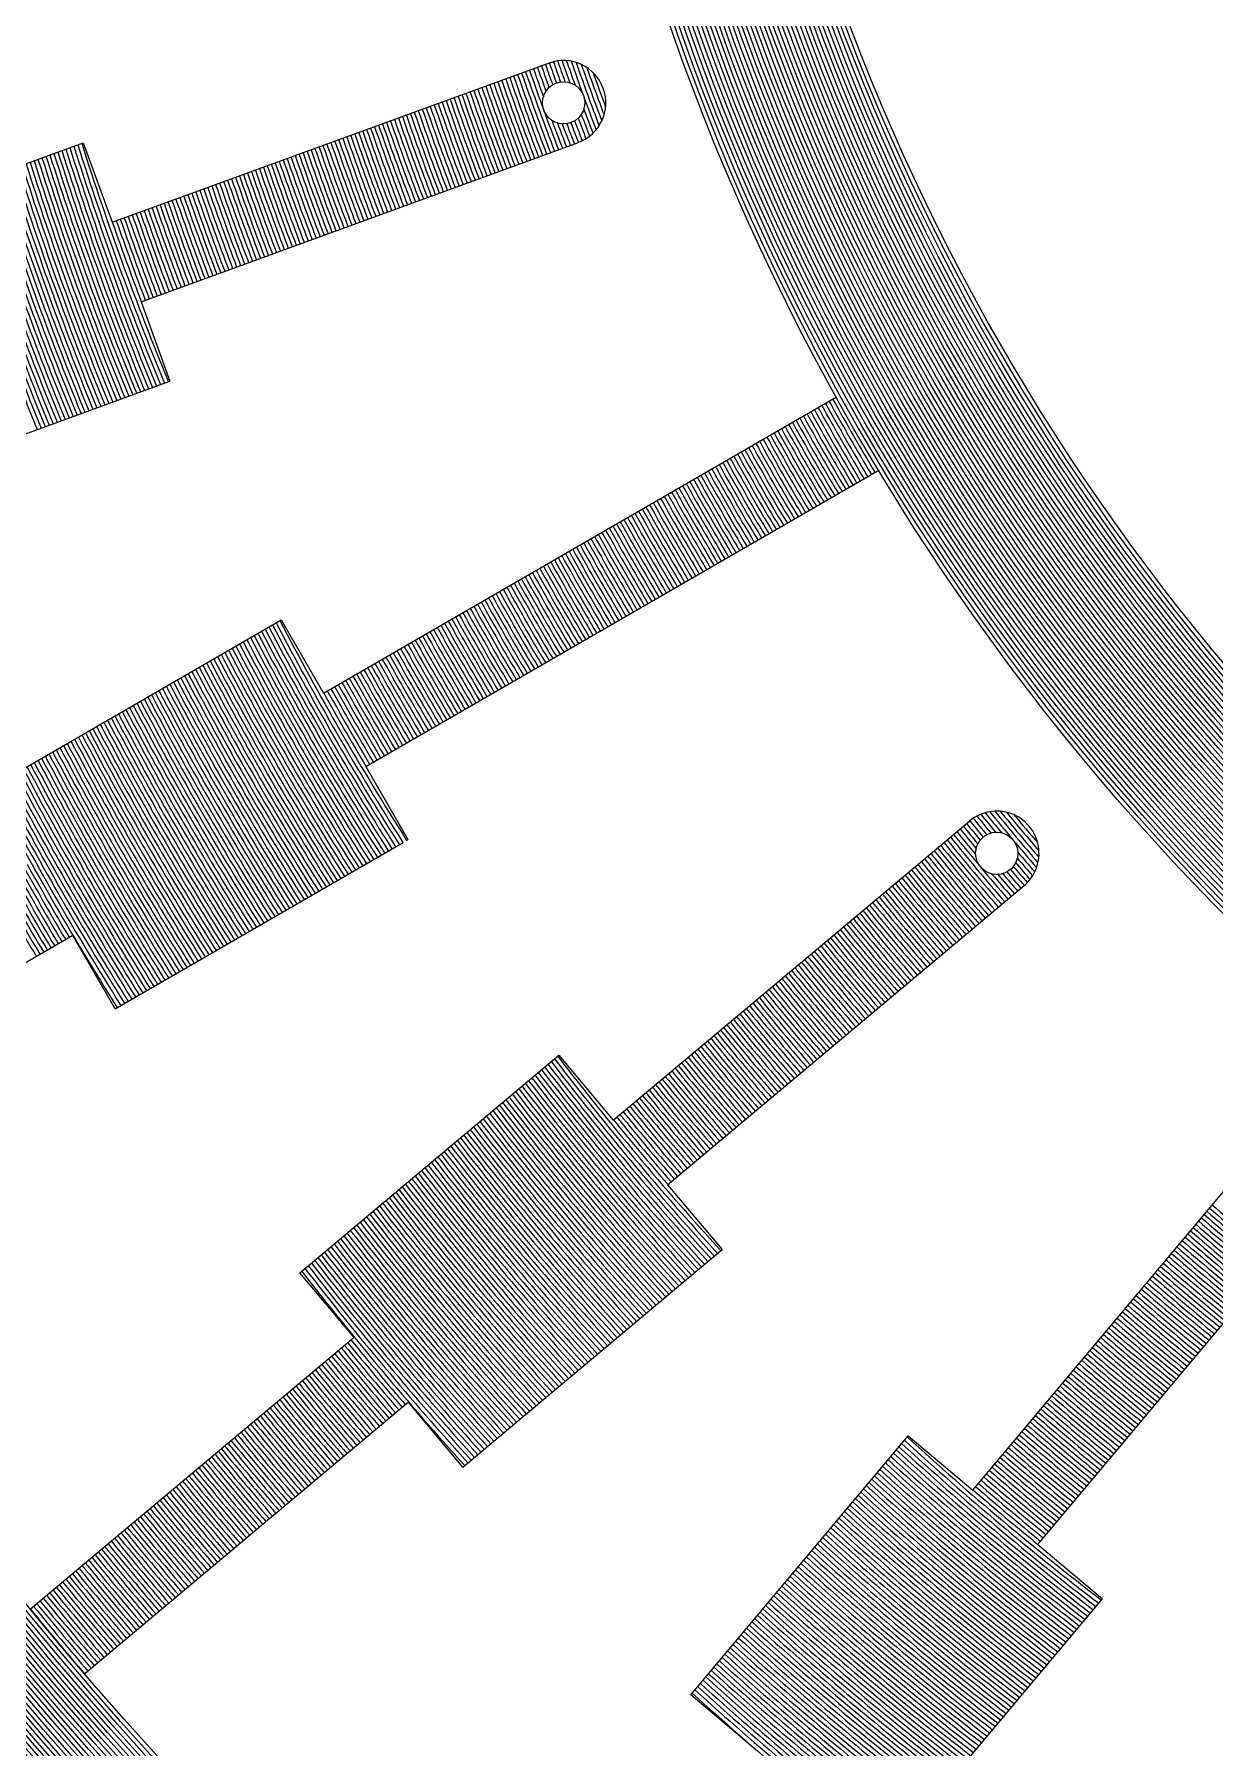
# Model space of a CAD drawing. Header units: millimetres. Extents: x 0 to 2404, y 0 to 1600.
# Drawn here: x 2145.35 to 2159.31, y 1455.19 to 1475.45 of the extents above; entities that cross this region are included whole.
import ezdxf

# ---------------------------------------------------------------- set-up
doc = ezdxf.new("R2010")
doc.units = ezdxf.units.MM

msp = doc.modelspace()

# ---------------------------------------------------------------- linework, layer by layer
for p, q in [((2146.273, 1473.229), (2151.445, 1475.111)), ((2142.172, 1472.8), (2145.931, 1474.168)), ((2145.931, 1474.168), (2146.273, 1473.229)), ((2146.615, 1472.289), (2151.787, 1474.171)), ((2146.615, 1472.289), (2146.957, 1471.349)), ((2143.198, 1469.981), (2146.957, 1471.349)), ((2148.772, 1467.662), (2154.839, 1471.165)), ((2149.272, 1466.796), (2155.339, 1470.299)), ((2144.808, 1466.528), (2148.272, 1468.528)), ((2148.272, 1468.528), (2148.772, 1467.662)), ((2149.272, 1466.796), (2149.772, 1465.93)), ((2152.2, 1462.615), (2156.417, 1466.153)), ((2146.308, 1463.93), (2149.714, 1465.896)), ((2149.757, 1465.921), (2149.772, 1465.93)), ((2152.843, 1461.849), (2157.06, 1465.387)), ((2145.808, 1464.796), (2141.481, 1462.298)), ((2146.308, 1463.93), (2145.808, 1464.796)), ((2148.493, 1460.81), (2151.558, 1463.381)), ((2151.558, 1463.381), (2152.2, 1462.615)), ((2156.453, 1458.239), (2159.991, 1462.456)), ((2152.843, 1461.849), (2153.486, 1461.083)), ((2157.219, 1457.596), (2160.757, 1461.813)), ((2150.422, 1458.512), (2153.486, 1461.083)), ((2149.136, 1460.044), (2148.493, 1460.81)), ((2149.136, 1460.044), (2145.308, 1456.832)), ((2149.779, 1459.278), (2145.951, 1456.066)), ((2150.422, 1458.512), (2149.779, 1459.278)), ((2153.116, 1455.818), (2155.687, 1458.882)), ((2155.687, 1458.882), (2156.453, 1458.239)), ((2157.219, 1457.596), (2157.985, 1456.954)), ((2155.414, 1453.889), (2157.985, 1456.954)), ((2153.882, 1455.175), (2153.116, 1455.818))]:
    msp.add_line(p, q)
for centre, radius in [((2179.333, 1484.729), 46), ((2179.333, 1484.729), 45.95), ((2179.333, 1484.729), 45.9), ((2179.333, 1484.729), 45.85), ((2179.333, 1484.729), 45.8), ((2179.333, 1484.729), 45.75), ((2179.333, 1484.729), 45.7), ((2179.333, 1484.729), 45.65), ((2179.333, 1484.729), 45.6), ((2179.333, 1484.729), 45.55), ((2179.333, 1484.729), 45.5), ((2179.333, 1484.729), 45.45), ((2179.333, 1484.729), 45.4), ((2179.333, 1484.729), 45.35), ((2179.333, 1484.729), 45.3), ((2179.333, 1484.729), 45.25), ((2179.333, 1484.729), 45.2), ((2179.333, 1484.729), 45.15), ((2179.333, 1484.729), 45.1), ((2179.333, 1484.729), 45.05), ((2179.333, 1484.729), 45), ((2179.333, 1484.729), 44.95), ((2179.333, 1484.729), 44.9), ((2179.333, 1484.729), 44.85), ((2179.333, 1484.729), 44.8), ((2179.333, 1484.729), 44.75), ((2179.333, 1484.729), 44.7), ((2179.333, 1484.729), 44.65), ((2179.333, 1484.729), 44.6), ((2179.333, 1484.729), 44.55), ((2179.333, 1484.729), 44.5), ((2179.333, 1484.729), 44.45), ((2179.333, 1484.729), 44.4), ((2179.333, 1484.729), 44.35), ((2179.333, 1484.729), 44.3), ((2179.333, 1484.729), 44.25), ((2179.333, 1484.729), 44.2), ((2179.333, 1484.729), 44.15), ((2179.333, 1484.729), 44.1), ((2179.333, 1484.729), 44.05), ((2179.333, 1484.729), 44), ((2179.333, 1484.729), 28), ((2179.333, 1484.729), 27.95), ((2179.333, 1484.729), 27.9), ((2179.333, 1484.729), 27.85), ((2179.333, 1484.729), 27.8), ((2179.333, 1484.729), 27.75), ((2179.333, 1484.729), 27.7), ((2179.333, 1484.729), 27.65), ((2179.333, 1484.729), 27.6), ((2179.333, 1484.729), 27.55), ((2179.333, 1484.729), 27.5), ((2179.333, 1484.729), 27.45), ((2179.333, 1484.729), 27.4), ((2179.333, 1484.729), 27.35), ((2179.333, 1484.729), 27.3), ((2179.333, 1484.729), 27.25), ((2179.333, 1484.729), 27.2), ((2179.333, 1484.729), 27.15), ((2179.333, 1484.729), 27.1), ((2179.333, 1484.729), 27.05), ((2179.333, 1484.729), 27), ((2179.333, 1484.729), 26.95), ((2179.333, 1484.729), 26.9), ((2179.333, 1484.729), 26.85), ((2179.333, 1484.729), 26.8), ((2179.333, 1484.729), 26.75), ((2179.333, 1484.729), 26.7), ((2179.333, 1484.729), 26.65), ((2179.333, 1484.729), 26.6), ((2179.333, 1484.729), 26.55), ((2179.333, 1484.729), 26.5), ((2179.333, 1484.729), 26.45), ((2179.333, 1484.729), 26.4), ((2179.333, 1484.729), 26.35), ((2179.333, 1484.729), 26.3), ((2179.333, 1484.729), 26.25), ((2179.333, 1484.729), 26.2), ((2179.333, 1484.729), 26.15), ((2179.333, 1484.729), 26.1), ((2179.333, 1484.729), 26.05), ((2179.333, 1484.729), 26), ((2151.612, 1474.64), 0.25), ((2156.735, 1465.767), 0.25)]:
    msp.add_circle(centre, radius)
for centre, radius, start, end in [((2179.333, 1484.729), 50, 108.2151, 71.6513), ((2179.333, 1484.729), 29.55, 199.0305, 199.5247), ((2151.612, 1474.64), 0.5, 290, 110), ((2179.333, 1484.729), 29.5, 199.0288, 199.5144), ((2179.333, 1484.729), 29.45, 199.0329, 199.5238), ((2179.333, 1484.729), 29.4, 199.0469, 199.5542), ((2179.333, 1484.729), 29.35, 199.0712, 199.6106), ((2179.333, 1484.729), 29.3, 199.1069, 199.7077), ((2179.333, 1484.729), 29.25, 199.1554, 200.8446), ((2179.333, 1484.729), 29.2, 199.2191, 200.7809), ((2179.333, 1484.729), 29.15, 199.3023, 200.6977), ((2179.333, 1484.729), 30.15, 199.0498, 200.9502), ((2179.333, 1484.729), 30.1, 199.0482, 200.9518), ((2179.333, 1484.729), 30.05, 199.0466, 200.9534), ((2179.333, 1484.729), 30, 199.045, 200.955), ((2179.333, 1484.729), 29.95, 199.0434, 200.9566), ((2179.333, 1484.729), 29.9, 199.0418, 200.9582), ((2179.333, 1484.729), 29.85, 199.0402, 200.9598), ((2179.333, 1484.729), 29.8, 199.0386, 200.9614), ((2179.333, 1484.729), 29.75, 199.037, 200.963), ((2179.333, 1484.729), 29.7, 199.0354, 199.7096), ((2179.333, 1484.729), 29.65, 199.0338, 199.6125), ((2179.333, 1484.729), 29.6, 199.0321, 199.5557), ((2179.333, 1484.729), 29.1, 199.4133, 200.5867), ((2179.333, 1484.729), 29.05, 199.5734, 200.4266), ((2179.333, 1484.729), 30.75, 199.0683, 200.9317), ((2179.333, 1484.729), 30.7, 199.0668, 200.9332), ((2179.333, 1484.729), 30.65, 199.0653, 200.9347), ((2179.333, 1484.729), 30.6, 199.0638, 200.9362), ((2179.333, 1484.729), 30.55, 199.0622, 200.9378), ((2179.333, 1484.729), 30.5, 199.0607, 200.9393), ((2179.333, 1484.729), 30.45, 199.0591, 200.9409), ((2179.333, 1484.729), 30.4, 199.0576, 200.9424), ((2179.333, 1484.729), 30.35, 199.056, 200.944), ((2179.333, 1484.729), 30.3, 199.0545, 200.9455), ((2179.333, 1484.729), 30.25, 199.0529, 200.9471), ((2179.333, 1484.729), 30.2, 199.0514, 200.9486), ((2179.333, 1484.729), 31.35, 199.0862, 200.9138), ((2179.333, 1484.729), 31.3, 199.0847, 200.9153), ((2179.333, 1484.729), 31.25, 199.0832, 200.9168), ((2179.333, 1484.729), 31.2, 199.0818, 200.9182), ((2179.333, 1484.729), 31.15, 199.0803, 200.9197), ((2179.333, 1484.729), 31.1, 199.0788, 200.9212), ((2179.333, 1484.729), 31.05, 199.0773, 200.9227), ((2179.333, 1484.729), 31, 199.0758, 200.9242), ((2179.333, 1484.729), 30.95, 199.0743, 200.9257), ((2179.333, 1484.729), 30.9, 199.0728, 200.9272), ((2179.333, 1484.729), 30.85, 199.0713, 200.9287), ((2179.333, 1484.729), 30.8, 199.0698, 200.9302), ((2179.333, 1484.729), 29.35, 200.3894, 200.9288), ((2179.333, 1484.729), 29.3, 200.2923, 200.8931), ((2179.333, 1484.729), 31.9, 199.1019, 200.8981), ((2179.333, 1484.729), 31.85, 199.1005, 200.8995), ((2179.333, 1484.729), 31.8, 199.0991, 200.9009), ((2179.333, 1484.729), 31.75, 199.0977, 200.9023), ((2179.333, 1484.729), 31.7, 199.0962, 200.9038), ((2179.333, 1484.729), 31.65, 199.0948, 200.9052), ((2179.333, 1484.729), 31.6, 199.0934, 200.9066), ((2179.333, 1484.729), 31.55, 199.0919, 200.9081), ((2179.333, 1484.729), 31.5, 199.0905, 200.9095), ((2179.333, 1484.729), 31.45, 199.0891, 200.9109), ((2179.333, 1484.729), 31.4, 199.0876, 200.9124), ((2179.333, 1484.729), 29.7, 200.2904, 200.9646), ((2179.333, 1484.729), 29.65, 200.3875, 200.9662), ((2179.333, 1484.729), 29.6, 200.4443, 200.9679), ((2179.333, 1484.729), 29.55, 200.4753, 200.9695), ((2179.333, 1484.729), 29.5, 200.4856, 200.9712), ((2179.333, 1484.729), 29.45, 200.4762, 200.9671), ((2179.333, 1484.729), 29.4, 200.4458, 200.9531), ((2179.333, 1484.729), 35.3, 197.5646, 202.4354), ((2179.333, 1484.729), 35.25, 197.5611, 202.4389), ((2179.333, 1484.729), 35.2, 197.5577, 202.4423), ((2179.333, 1484.729), 35.15, 197.5542, 202.4458), ((2179.333, 1484.729), 35.1, 197.5507, 202.4493), ((2179.333, 1484.729), 35.05, 197.5472, 202.4528), ((2179.333, 1484.729), 32.5, 199.1185, 200.8815), ((2179.333, 1484.729), 32.45, 199.1171, 200.8829), ((2179.333, 1484.729), 32.4, 199.1158, 200.8842), ((2179.333, 1484.729), 32.35, 199.1144, 200.8856), ((2179.333, 1484.729), 32.3, 199.113, 200.887), ((2179.333, 1484.729), 32.25, 199.1117, 200.8883), ((2179.333, 1484.729), 32.2, 199.1103, 200.8897), ((2179.333, 1484.729), 32.15, 199.1089, 200.8911), ((2179.333, 1484.729), 32.1, 199.1075, 200.8925), ((2179.333, 1484.729), 32.05, 199.1061, 200.8939), ((2179.333, 1484.729), 32, 199.1047, 200.8953), ((2179.333, 1484.729), 31.95, 199.1033, 200.8967), ((2179.333, 1484.729), 35.9, 197.6053, 202.3947), ((2179.333, 1484.729), 35.85, 197.602, 202.398), ((2179.333, 1484.729), 35.8, 197.5986, 202.4014), ((2179.333, 1484.729), 35.75, 197.5953, 202.4047), ((2179.333, 1484.729), 35.7, 197.5919, 202.4081), ((2179.333, 1484.729), 35.65, 197.5885, 202.4115), ((2179.333, 1484.729), 35.6, 197.5851, 202.4149), ((2179.333, 1484.729), 35.55, 197.5817, 202.4183), ((2179.333, 1484.729), 35.5, 197.5783, 202.4217), ((2179.333, 1484.729), 35.45, 197.5749, 202.4251), ((2179.333, 1484.729), 35.4, 197.5715, 202.4285), ((2179.333, 1484.729), 35.35, 197.568, 202.432), ((2179.333, 1484.729), 33.1, 199.1345, 200.8655), ((2179.333, 1484.729), 33.05, 199.1332, 200.8668), ((2179.333, 1484.729), 33, 199.1318, 200.8682), ((2179.333, 1484.729), 32.95, 199.1305, 200.8695), ((2179.333, 1484.729), 32.9, 199.1292, 200.8708), ((2179.333, 1484.729), 32.85, 199.1279, 200.8721), ((2179.333, 1484.729), 32.8, 199.1266, 200.8734), ((2179.333, 1484.729), 32.75, 199.1252, 200.8748), ((2179.333, 1484.729), 32.7, 199.1239, 200.8761), ((2179.333, 1484.729), 32.65, 199.1225, 200.8775), ((2179.333, 1484.729), 32.6, 199.1212, 200.8788), ((2179.333, 1484.729), 32.55, 199.1198, 200.8802), ((2179.333, 1484.729), 36.45, 197.6415, 202.3585), ((2179.333, 1484.729), 36.4, 197.6382, 202.3618), ((2179.333, 1484.729), 36.35, 197.635, 202.365), ((2179.333, 1484.729), 36.3, 197.6317, 202.3683), ((2179.333, 1484.729), 36.25, 197.6285, 202.3715), ((2179.333, 1484.729), 36.2, 197.6252, 202.3748), ((2179.333, 1484.729), 36.15, 197.6219, 202.3781), ((2179.333, 1484.729), 36.1, 197.6186, 202.3814), ((2179.333, 1484.729), 36.05, 197.6153, 202.3847), ((2179.333, 1484.729), 36, 197.612, 202.388), ((2179.333, 1484.729), 35.95, 197.6087, 202.3913), ((2179.333, 1484.729), 33.7, 199.1499, 200.8501), ((2179.333, 1484.729), 33.65, 199.1486, 200.8514), ((2179.333, 1484.729), 33.6, 199.1474, 200.8526), ((2179.333, 1484.729), 33.55, 199.1461, 200.8539), ((2179.333, 1484.729), 33.5, 199.1448, 200.8552), ((2179.333, 1484.729), 33.45, 199.1435, 200.8565), ((2179.333, 1484.729), 33.4, 199.1422, 200.8578), ((2179.333, 1484.729), 33.35, 199.141, 200.859), ((2179.333, 1484.729), 33.3, 199.1397, 200.8603), ((2179.333, 1484.729), 33.25, 199.1384, 200.8616), ((2179.333, 1484.729), 33.2, 199.1371, 200.8629), ((2179.333, 1484.729), 33.15, 199.1358, 200.8642), ((2179.333, 1484.729), 36.7, 197.6576, 202.3424), ((2179.333, 1484.729), 36.65, 197.6544, 202.3456), ((2179.333, 1484.729), 36.6, 197.6512, 202.3488), ((2179.333, 1484.729), 36.55, 197.6479, 202.3521), ((2179.333, 1484.729), 36.5, 197.6447, 202.3553), ((2179.333, 1484.729), 34.3, 199.1648, 200.8352), ((2179.333, 1484.729), 34.25, 199.1635, 200.8365), ((2179.333, 1484.729), 34.2, 199.1623, 200.8377), ((2179.333, 1484.729), 34.15, 199.1611, 200.8389), ((2179.333, 1484.729), 34.1, 199.1599, 200.8401), ((2179.333, 1484.729), 34.05, 199.1586, 200.8414), ((2179.333, 1484.729), 34, 199.1574, 200.8426), ((2179.333, 1484.729), 33.95, 199.1561, 200.8439), ((2179.333, 1484.729), 33.9, 199.1549, 200.8451), ((2179.333, 1484.729), 33.85, 199.1537, 200.8463), ((2179.333, 1484.729), 33.8, 199.1524, 200.8476), ((2179.333, 1484.729), 33.75, 199.1511, 200.8489), ((2179.333, 1484.729), 34.9, 199.1791, 200.8209), ((2179.333, 1484.729), 34.85, 199.1779, 200.8221), ((2179.333, 1484.729), 34.8, 199.1768, 200.8232), ((2179.333, 1484.729), 34.75, 199.1756, 200.8244), ((2179.333, 1484.729), 34.7, 199.1744, 200.8256), ((2179.333, 1484.729), 34.65, 199.1732, 200.8268), ((2179.333, 1484.729), 34.6, 199.172, 200.828), ((2179.333, 1484.729), 34.55, 199.1708, 200.8292), ((2179.333, 1484.729), 34.5, 199.1696, 200.8304), ((2179.333, 1484.729), 34.45, 199.1684, 200.8316), ((2179.333, 1484.729), 34.4, 199.1672, 200.8328), ((2179.333, 1484.729), 34.35, 199.166, 200.834), ((2179.333, 1484.729), 35, 199.1803, 200.8197), ((2179.333, 1484.729), 34.95, 199.1803, 200.8197), ((2179.333, 1484.729), 28.25, 208.9894, 211.0141), ((2179.333, 1484.729), 28.2, 208.9894, 211.0159), ((2179.333, 1484.729), 28.15, 208.9894, 211.0177), ((2179.333, 1484.729), 28.1, 208.9894, 211.0196), ((2179.333, 1484.729), 28.05, 208.9894, 211.0214), ((2179.333, 1484.729), 28.65, 209, 211), ((2179.333, 1484.729), 28.6, 208.9983, 211.0017), ((2179.333, 1484.729), 28.55, 208.9965, 211.0035), ((2179.333, 1484.729), 28.5, 208.9948, 211.0052), ((2179.333, 1484.729), 28.45, 208.993, 211.007), ((2179.333, 1484.729), 28.4, 208.9912, 211.0088), ((2179.333, 1484.729), 28.35, 208.9894, 211.0106), ((2179.333, 1484.729), 28.3, 208.9894, 211.0123), ((2179.333, 1484.729), 29.05, 209.0138, 210.9862), ((2179.333, 1484.729), 29, 209.0121, 210.9879), ((2179.333, 1484.729), 28.95, 209.0104, 210.9896), ((2179.333, 1484.729), 28.9, 209.0087, 210.9913), ((2179.333, 1484.729), 28.85, 209.007, 210.993), ((2179.333, 1484.729), 28.8, 209.0052, 210.9948), ((2179.333, 1484.729), 28.75, 209.0035, 210.9965), ((2179.333, 1484.729), 28.7, 209.0018, 210.9982), ((2179.333, 1484.729), 29.45, 209.0272, 210.9728), ((2179.333, 1484.729), 29.4, 209.0255, 210.9745), ((2179.333, 1484.729), 29.35, 209.0239, 210.9761), ((2179.333, 1484.729), 29.3, 209.0222, 210.9778), ((2179.333, 1484.729), 29.25, 209.0205, 210.9795), ((2179.333, 1484.729), 29.2, 209.0189, 210.9811), ((2179.333, 1484.729), 29.15, 209.0172, 210.9828), ((2179.333, 1484.729), 29.1, 209.0155, 210.9845), ((2179.333, 1484.729), 29.85, 209.0402, 210.9598), ((2179.333, 1484.729), 29.8, 209.0386, 210.9614), ((2179.333, 1484.729), 29.75, 209.037, 210.963), ((2179.333, 1484.729), 29.7, 209.0354, 210.9646), ((2179.333, 1484.729), 29.65, 209.0338, 210.9662), ((2179.333, 1484.729), 29.6, 209.0321, 210.9679), ((2179.333, 1484.729), 29.55, 209.0305, 210.9695), ((2179.333, 1484.729), 29.5, 209.0288, 210.9712), ((2179.333, 1484.729), 30.25, 209.0529, 210.9471), ((2179.333, 1484.729), 30.2, 209.0514, 210.9486), ((2179.333, 1484.729), 30.15, 209.0498, 210.9502), ((2179.333, 1484.729), 30.1, 209.0482, 210.9518), ((2179.333, 1484.729), 30.05, 209.0466, 210.9534), ((2179.333, 1484.729), 30, 209.045, 210.955), ((2179.333, 1484.729), 29.95, 209.0434, 210.9566), ((2179.333, 1484.729), 29.9, 209.0418, 210.9582), ((2179.333, 1484.729), 30.65, 209.0653, 210.9347), ((2179.333, 1484.729), 30.6, 209.0638, 210.9362), ((2179.333, 1484.729), 30.55, 209.0622, 210.9378), ((2179.333, 1484.729), 30.5, 209.0607, 210.9393), ((2179.333, 1484.729), 30.45, 209.0591, 210.9409), ((2179.333, 1484.729), 30.4, 209.0576, 210.9424), ((2179.333, 1484.729), 30.35, 209.056, 210.944), ((2179.333, 1484.729), 30.3, 209.0545, 210.9455), ((2179.333, 1484.729), 31.05, 209.0773, 210.9227), ((2179.333, 1484.729), 31, 209.0758, 210.9242), ((2179.333, 1484.729), 30.95, 209.0743, 210.9257), ((2179.333, 1484.729), 30.9, 209.0728, 210.9272), ((2179.333, 1484.729), 30.85, 209.0713, 210.9287), ((2179.333, 1484.729), 30.8, 209.0698, 210.9302), ((2179.333, 1484.729), 30.75, 209.0683, 210.9317), ((2179.333, 1484.729), 30.7, 209.0668, 210.9332), ((2179.333, 1484.729), 31.5, 209.0905, 210.9095), ((2179.333, 1484.729), 31.45, 209.0891, 210.9109), ((2179.333, 1484.729), 31.4, 209.0876, 210.9124), ((2179.333, 1484.729), 31.35, 209.0862, 210.9138), ((2179.333, 1484.729), 31.3, 209.0847, 210.9153), ((2179.333, 1484.729), 31.25, 209.0832, 210.9168), ((2179.333, 1484.729), 31.2, 209.0818, 210.9182), ((2179.333, 1484.729), 31.15, 209.0803, 210.9197), ((2179.333, 1484.729), 31.1, 209.0788, 210.9212), ((2179.333, 1484.729), 31.9, 209.1019, 210.8981), ((2179.333, 1484.729), 31.85, 209.1005, 210.8995), ((2179.333, 1484.729), 31.8, 209.0991, 210.9009), ((2179.333, 1484.729), 31.75, 209.0977, 210.9023), ((2179.333, 1484.729), 31.7, 209.0962, 210.9038), ((2179.333, 1484.729), 31.65, 209.0948, 210.9052), ((2179.333, 1484.729), 31.6, 209.0934, 210.9066), ((2179.333, 1484.729), 31.55, 209.0919, 210.9081), ((2179.333, 1484.729), 32.3, 209.113, 210.887), ((2179.333, 1484.729), 32.25, 209.1117, 210.8883), ((2179.333, 1484.729), 32.2, 209.1103, 210.8897), ((2179.333, 1484.729), 32.15, 209.1089, 210.8911), ((2179.333, 1484.729), 32.1, 209.1075, 210.8925), ((2179.333, 1484.729), 32.05, 209.1061, 210.8939), ((2179.333, 1484.729), 32, 209.1047, 210.8953), ((2179.333, 1484.729), 31.95, 209.1033, 210.8967), ((2179.333, 1484.729), 32.7, 209.1239, 210.8761), ((2179.333, 1484.729), 32.65, 209.1225, 210.8775), ((2179.333, 1484.729), 32.6, 209.1212, 210.8788), ((2179.333, 1484.729), 32.55, 209.1198, 210.8802), ((2179.333, 1484.729), 32.5, 209.1185, 210.8815), ((2179.333, 1484.729), 32.45, 209.1171, 210.8829), ((2179.333, 1484.729), 32.4, 209.1158, 210.8842), ((2179.333, 1484.729), 32.35, 209.1144, 210.8856), ((2179.333, 1484.729), 33.1, 209.1345, 210.8655), ((2179.333, 1484.729), 33.05, 209.1332, 210.8668), ((2179.333, 1484.729), 33, 209.1318, 210.8682), ((2179.333, 1484.729), 32.95, 209.1305, 210.8695), ((2179.333, 1484.729), 32.9, 209.1292, 210.8708), ((2179.333, 1484.729), 32.85, 209.1279, 210.8721), ((2179.333, 1484.729), 32.8, 209.1266, 210.8734), ((2179.333, 1484.729), 32.75, 209.1252, 210.8748), ((2179.333, 1484.729), 35.25, 207.5611, 212.4389), ((2179.333, 1484.729), 35.2, 207.5577, 212.4423), ((2179.333, 1484.729), 35.15, 207.5542, 212.4458), ((2179.333, 1484.729), 35.1, 207.5507, 212.4493), ((2179.333, 1484.729), 35.05, 207.5472, 212.4528), ((2179.333, 1484.729), 33.5, 209.1448, 210.8552), ((2179.333, 1484.729), 33.45, 209.1435, 210.8565), ((2179.333, 1484.729), 33.4, 209.1422, 210.8578), ((2179.333, 1484.729), 33.35, 209.141, 210.859), ((2179.333, 1484.729), 33.3, 209.1397, 210.8603), ((2179.333, 1484.729), 33.25, 209.1384, 210.8616), ((2179.333, 1484.729), 33.2, 209.1371, 210.8629), ((2179.333, 1484.729), 33.15, 209.1358, 210.8642), ((2179.333, 1484.729), 35.65, 207.5885, 212.4115), ((2179.333, 1484.729), 35.6, 207.5851, 212.4149), ((2179.333, 1484.729), 35.55, 207.5817, 212.4183), ((2179.333, 1484.729), 35.5, 207.5783, 212.4217), ((2179.333, 1484.729), 35.45, 207.5749, 212.4251), ((2179.333, 1484.729), 35.4, 207.5715, 212.4285), ((2179.333, 1484.729), 35.35, 207.568, 212.432), ((2179.333, 1484.729), 35.3, 207.5646, 212.4354), ((2179.333, 1484.729), 33.9, 209.1549, 210.8451), ((2179.333, 1484.729), 33.85, 209.1537, 210.8463), ((2179.333, 1484.729), 33.8, 209.1524, 210.8476), ((2179.333, 1484.729), 33.75, 209.1511, 210.8489), ((2179.333, 1484.729), 33.7, 209.1499, 210.8501), ((2179.333, 1484.729), 33.65, 209.1486, 210.8514), ((2179.333, 1484.729), 33.6, 209.1474, 210.8526), ((2179.333, 1484.729), 33.55, 209.1461, 210.8539), ((2179.333, 1484.729), 36.05, 207.6153, 212.3847), ((2179.333, 1484.729), 36, 207.612, 212.388), ((2179.333, 1484.729), 35.95, 207.6087, 212.3913), ((2179.333, 1484.729), 35.9, 207.6053, 212.3947), ((2179.333, 1484.729), 35.85, 207.602, 212.398), ((2179.333, 1484.729), 35.8, 207.5986, 212.4014), ((2179.333, 1484.729), 35.75, 207.5953, 212.4047), ((2179.333, 1484.729), 35.7, 207.5919, 212.4081), ((2179.333, 1484.729), 34.3, 209.1648, 210.8352), ((2179.333, 1484.729), 34.25, 209.1635, 210.8365), ((2179.333, 1484.729), 34.2, 209.1623, 210.8377), ((2179.333, 1484.729), 34.15, 209.1611, 210.8389), ((2179.333, 1484.729), 34.1, 209.1599, 210.8401), ((2179.333, 1484.729), 34.05, 209.1586, 210.8414), ((2179.333, 1484.729), 34, 209.1574, 210.8426), ((2179.333, 1484.729), 33.95, 209.1561, 210.8439), ((2179.333, 1484.729), 36.5, 207.6447, 212.3553), ((2179.333, 1484.729), 36.45, 207.6415, 212.3585), ((2179.333, 1484.729), 36.4, 207.6382, 212.3618), ((2179.333, 1484.729), 36.35, 207.635, 212.365), ((2179.333, 1484.729), 36.3, 207.6317, 212.3683), ((2179.333, 1484.729), 36.25, 207.6285, 212.3715), ((2179.333, 1484.729), 36.2, 207.6252, 212.3748), ((2179.333, 1484.729), 36.15, 207.6219, 212.3781), ((2179.333, 1484.729), 36.1, 207.6186, 212.3814), ((2179.333, 1484.729), 34.7, 209.1744, 210.8256), ((2179.333, 1484.729), 34.65, 209.1732, 210.8268), ((2179.333, 1484.729), 34.6, 209.172, 210.828), ((2179.333, 1484.729), 34.55, 209.1708, 210.8292), ((2179.333, 1484.729), 34.5, 209.1696, 210.8304), ((2179.333, 1484.729), 34.45, 209.1684, 210.8316), ((2179.333, 1484.729), 34.4, 209.1672, 210.8328), ((2179.333, 1484.729), 34.35, 209.166, 210.834), ((2179.333, 1484.729), 36.9, 207.6703, 212.3297), ((2179.333, 1484.729), 36.85, 207.6671, 212.3329), ((2179.333, 1484.729), 36.8, 207.6639, 212.3361), ((2179.333, 1484.729), 36.75, 207.6607, 212.3393), ((2179.333, 1484.729), 36.7, 207.6576, 212.3424), ((2179.333, 1484.729), 36.65, 207.6544, 212.3456), ((2179.333, 1484.729), 36.6, 207.6512, 212.3488), ((2179.333, 1484.729), 36.55, 207.6479, 212.3521), ((2179.333, 1484.729), 35, 209.1815, 210.8185), ((2179.333, 1484.729), 34.95, 209.1803, 210.8197), ((2179.333, 1484.729), 34.9, 209.1791, 210.8209), ((2179.333, 1484.729), 34.85, 209.1779, 210.8221), ((2179.333, 1484.729), 34.8, 209.1768, 210.8232), ((2179.333, 1484.729), 34.75, 209.1756, 210.8244), ((2179.333, 1484.729), 37.3, 207.6953, 212.3047), ((2179.333, 1484.729), 37.25, 207.6922, 212.3078), ((2179.333, 1484.729), 37.2, 207.6891, 212.3109), ((2179.333, 1484.729), 37.15, 207.6859, 212.3141), ((2179.333, 1484.729), 37.1, 207.6828, 212.3172), ((2179.333, 1484.729), 37.05, 207.6797, 212.3203), ((2179.333, 1484.729), 37, 207.6766, 212.3234), ((2179.333, 1484.729), 36.95, 207.6734, 212.3266), ((2179.333, 1484.729), 37.7, 207.7197, 212.2803), ((2179.333, 1484.729), 37.65, 207.7167, 212.2833), ((2179.333, 1484.729), 37.6, 207.7137, 212.2863), ((2179.333, 1484.729), 37.55, 207.7106, 212.2894), ((2179.333, 1484.729), 37.5, 207.7076, 212.2924), ((2179.333, 1484.729), 37.45, 207.7045, 212.2955), ((2179.333, 1484.729), 37.4, 207.7014, 212.2986), ((2179.333, 1484.729), 37.35, 207.6983, 212.3017), ((2179.333, 1484.729), 38.1, 207.7437, 212.2563), ((2179.333, 1484.729), 38.05, 207.7407, 212.2593), ((2179.333, 1484.729), 38, 207.7377, 212.2623), ((2179.333, 1484.729), 37.95, 207.7348, 212.2652), ((2179.333, 1484.729), 37.9, 207.7318, 212.2682), ((2179.333, 1484.729), 37.85, 207.7288, 212.2712), ((2179.333, 1484.729), 37.8, 207.7258, 212.2742), ((2179.333, 1484.729), 37.75, 207.7227, 212.2773), ((2179.333, 1484.729), 38.5, 207.7671, 212.2329), ((2179.333, 1484.729), 38.45, 207.7642, 212.2358), ((2179.333, 1484.729), 38.4, 207.7613, 212.2387), ((2179.333, 1484.729), 38.35, 207.7584, 212.2416), ((2179.333, 1484.729), 38.3, 207.7555, 212.2445), ((2179.333, 1484.729), 38.25, 207.7525, 212.2475), ((2179.333, 1484.729), 38.2, 207.7496, 212.2504), ((2179.333, 1484.729), 38.15, 207.7466, 212.2534), ((2179.333, 1484.729), 38.9, 207.7901, 212.2099), ((2179.333, 1484.729), 38.85, 207.7873, 212.2127), ((2179.333, 1484.729), 38.8, 207.7844, 212.2156), ((2179.333, 1484.729), 38.75, 207.7815, 212.2185), ((2179.333, 1484.729), 38.7, 207.7787, 212.2213), ((2179.333, 1484.729), 38.65, 207.7758, 212.2242), ((2179.333, 1484.729), 38.6, 207.7729, 212.2271), ((2179.333, 1484.729), 38.55, 207.77, 212.23), ((2179.333, 1484.729), 39, 207.7958, 212.2042), ((2179.333, 1484.729), 38.95, 207.7929, 212.2071), ((2156.735, 1465.767), 0.5, 309.5144, 130.4856), ((2179.333, 1484.729), 29.45, 219.0329, 219.5238), ((2179.333, 1484.729), 29.4, 219.0468, 219.5542), ((2179.333, 1484.729), 29.35, 219.0712, 219.6106), ((2179.333, 1484.729), 29.3, 219.1069, 219.7077), ((2179.333, 1484.729), 29.25, 219.1554, 220.8446), ((2179.333, 1484.729), 29.2, 219.2191, 220.7809), ((2179.333, 1484.729), 29.15, 219.3023, 220.6977), ((2179.333, 1484.729), 29.1, 219.4133, 220.5867), ((2179.333, 1484.729), 29.05, 219.5734, 220.4266), ((2179.333, 1484.729), 29.75, 219.037, 220.963), ((2179.333, 1484.729), 29.7, 219.0354, 219.7096), ((2179.333, 1484.729), 29.65, 219.0338, 219.6125), ((2179.333, 1484.729), 29.6, 219.0321, 219.5557), ((2179.333, 1484.729), 29.55, 219.0305, 219.5247), ((2179.333, 1484.729), 29.5, 219.0288, 219.5144), ((2179.333, 1484.729), 29, 219.9917, 220.0083), ((2179.333, 1484.729), 30.1, 219.0482, 220.9518), ((2179.333, 1484.729), 30.05, 219.0466, 220.9534), ((2179.333, 1484.729), 30, 219.045, 220.955), ((2179.333, 1484.729), 29.95, 219.0434, 220.9566), ((2179.333, 1484.729), 29.9, 219.0418, 220.9582), ((2179.333, 1484.729), 29.85, 219.0402, 220.9598), ((2179.333, 1484.729), 29.8, 219.0386, 220.9614), ((2179.333, 1484.729), 29.3, 220.2923, 220.8931), ((2179.333, 1484.729), 39.15, 209.2682, 210.7318), ((2179.333, 1484.729), 39.1, 209.2673, 210.7327), ((2179.333, 1484.729), 39.05, 209.2664, 210.7336), ((2179.333, 1484.729), 30.4, 219.0576, 220.9424), ((2179.333, 1484.729), 30.35, 219.056, 220.944), ((2179.333, 1484.729), 30.3, 219.0545, 220.9455), ((2179.333, 1484.729), 30.25, 219.0529, 220.9471), ((2179.333, 1484.729), 30.2, 219.0514, 220.9486), ((2179.333, 1484.729), 30.15, 219.0498, 220.9502), ((2179.333, 1484.729), 29.5, 220.4856, 220.9712), ((2179.333, 1484.729), 29.45, 220.4762, 220.9671), ((2179.333, 1484.729), 29.4, 220.4458, 220.9532), ((2179.333, 1484.729), 29.35, 220.3894, 220.9288), ((2179.333, 1484.729), 39.5, 209.2747, 210.7253), ((2179.333, 1484.729), 39.45, 209.2738, 210.7262), ((2179.333, 1484.729), 39.4, 209.2729, 210.7271), ((2179.333, 1484.729), 39.35, 209.272, 210.728), ((2179.333, 1484.729), 39.3, 209.271, 210.729), ((2179.333, 1484.729), 39.25, 209.2701, 210.7299), ((2179.333, 1484.729), 39.2, 209.2692, 210.7308), ((2179.333, 1484.729), 30.7, 219.0668, 220.9332), ((2179.333, 1484.729), 30.65, 219.0653, 220.9347), ((2179.333, 1484.729), 30.6, 219.0638, 220.9362), ((2179.333, 1484.729), 30.55, 219.0622, 220.9378), ((2179.333, 1484.729), 30.5, 219.0607, 220.9393), ((2179.333, 1484.729), 30.45, 219.0591, 220.9409), ((2179.333, 1484.729), 29.7, 220.2904, 220.9646), ((2179.333, 1484.729), 29.65, 220.3875, 220.9662), ((2179.333, 1484.729), 29.6, 220.4443, 220.9679), ((2179.333, 1484.729), 29.55, 220.4753, 220.9695), ((2179.333, 1484.729), 31, 219.0758, 220.9242), ((2179.333, 1484.729), 30.95, 219.0743, 220.9257), ((2179.333, 1484.729), 30.9, 219.0728, 220.9272), ((2179.333, 1484.729), 30.85, 219.0713, 220.9287), ((2179.333, 1484.729), 30.8, 219.0698, 220.9302), ((2179.333, 1484.729), 30.75, 219.0683, 220.9317), ((2179.333, 1484.729), 31.35, 219.0862, 220.9138), ((2179.333, 1484.729), 31.3, 219.0847, 220.9153), ((2179.333, 1484.729), 31.25, 219.0832, 220.9168), ((2179.333, 1484.729), 31.2, 219.0818, 220.9182), ((2179.333, 1484.729), 31.15, 219.0803, 220.9197), ((2179.333, 1484.729), 31.1, 219.0788, 220.9212), ((2179.333, 1484.729), 31.05, 219.0773, 220.9227), ((2179.333, 1484.729), 31.65, 219.0948, 220.9052), ((2179.333, 1484.729), 31.6, 219.0934, 220.9066), ((2179.333, 1484.729), 31.55, 219.0919, 220.9081), ((2179.333, 1484.729), 31.5, 219.0905, 220.9095), ((2179.333, 1484.729), 31.45, 219.0891, 220.9109), ((2179.333, 1484.729), 31.4, 219.0876, 220.9124), ((2179.333, 1484.729), 31.95, 219.1033, 220.8967), ((2179.333, 1484.729), 31.9, 219.1019, 220.8981), ((2179.333, 1484.729), 31.85, 219.1005, 220.8995), ((2179.333, 1484.729), 31.8, 219.0991, 220.9009), ((2179.333, 1484.729), 31.75, 219.0977, 220.9023), ((2179.333, 1484.729), 31.7, 219.0962, 220.9038), ((2179.333, 1484.729), 32.3, 219.113, 220.887), ((2179.333, 1484.729), 32.25, 219.1117, 220.8883), ((2179.333, 1484.729), 32.2, 219.1103, 220.8897), ((2179.333, 1484.729), 32.15, 219.1089, 220.8911), ((2179.333, 1484.729), 32.1, 219.1075, 220.8925), ((2179.333, 1484.729), 32.05, 219.1061, 220.8939), ((2179.333, 1484.729), 32, 219.1047, 220.8953), ((2179.333, 1484.729), 32.6, 219.1212, 220.8788), ((2179.333, 1484.729), 32.55, 219.1198, 220.8802), ((2179.333, 1484.729), 32.5, 219.1185, 220.8815), ((2179.333, 1484.729), 32.45, 219.1171, 220.8829), ((2179.333, 1484.729), 32.4, 219.1158, 220.8842), ((2179.333, 1484.729), 32.35, 219.1144, 220.8856), ((2179.333, 1484.729), 32.9, 219.1292, 220.8708), ((2179.333, 1484.729), 32.85, 219.1279, 220.8721), ((2179.333, 1484.729), 32.8, 219.1266, 220.8734), ((2179.333, 1484.729), 32.75, 219.1252, 220.8748), ((2179.333, 1484.729), 32.7, 219.1239, 220.8761), ((2179.333, 1484.729), 32.65, 219.1225, 220.8775), ((2179.333, 1484.729), 33.25, 219.1384, 220.8616), ((2179.333, 1484.729), 33.2, 219.1371, 220.8629), ((2179.333, 1484.729), 33.15, 219.1358, 220.8642), ((2179.333, 1484.729), 33.1, 219.1345, 220.8655), ((2179.333, 1484.729), 33.05, 219.1332, 220.8668), ((2179.333, 1484.729), 33, 219.1318, 220.8682), ((2179.333, 1484.729), 32.95, 219.1305, 220.8695), ((2179.333, 1484.729), 33.55, 219.1461, 220.8539), ((2179.333, 1484.729), 33.5, 219.1448, 220.8552), ((2179.333, 1484.729), 33.45, 219.1435, 220.8565), ((2179.333, 1484.729), 33.4, 219.1422, 220.8578), ((2179.333, 1484.729), 33.35, 219.141, 220.859), ((2179.333, 1484.729), 33.3, 219.1397, 220.8603), ((2179.333, 1484.729), 35.1, 217.5507, 222.4493), ((2179.333, 1484.729), 35.05, 217.5472, 222.4528), ((2179.333, 1484.729), 33.85, 219.1537, 220.8463), ((2179.333, 1484.729), 33.8, 219.1524, 220.8476), ((2179.333, 1484.729), 33.75, 219.1511, 220.8489), ((2179.333, 1484.729), 33.7, 219.1499, 220.8501), ((2179.333, 1484.729), 33.65, 219.1486, 220.8514), ((2179.333, 1484.729), 33.6, 219.1474, 220.8526), ((2179.333, 1484.729), 35.4, 217.5715, 222.4285), ((2179.333, 1484.729), 35.35, 217.568, 222.432), ((2179.333, 1484.729), 35.3, 217.5646, 222.4354), ((2179.333, 1484.729), 35.25, 217.5611, 222.4389), ((2179.333, 1484.729), 35.2, 217.5577, 222.4423), ((2179.333, 1484.729), 35.15, 217.5542, 222.4458), ((2179.333, 1484.729), 34.15, 219.1611, 220.8389), ((2179.333, 1484.729), 34.1, 219.1599, 220.8401), ((2179.333, 1484.729), 34.05, 219.1586, 220.8414), ((2179.333, 1484.729), 34, 219.1574, 220.8426), ((2179.333, 1484.729), 33.95, 219.1561, 220.8439), ((2179.333, 1484.729), 33.9, 219.1549, 220.8451), ((2179.333, 1484.729), 35.7, 217.5919, 222.4081), ((2179.333, 1484.729), 35.65, 217.5885, 222.4115), ((2179.333, 1484.729), 35.6, 217.5851, 222.4149), ((2179.333, 1484.729), 35.55, 217.5817, 222.4183), ((2179.333, 1484.729), 35.5, 217.5783, 222.4217), ((2179.333, 1484.729), 35.45, 217.5749, 222.4251), ((2179.333, 1484.729), 34.5, 219.1696, 220.8304), ((2179.333, 1484.729), 34.45, 219.1684, 220.8316), ((2179.333, 1484.729), 34.4, 219.1672, 220.8328), ((2179.333, 1484.729), 34.35, 219.166, 220.834), ((2179.333, 1484.729), 34.3, 219.1648, 220.8352), ((2179.333, 1484.729), 34.25, 219.1635, 220.8365), ((2179.333, 1484.729), 34.2, 219.1623, 220.8377), ((2179.333, 1484.729), 36, 217.612, 222.388), ((2179.333, 1484.729), 35.95, 217.6087, 222.3913), ((2179.333, 1484.729), 35.9, 217.6053, 222.3947), ((2179.333, 1484.729), 35.85, 217.602, 222.398), ((2179.333, 1484.729), 35.8, 217.5986, 222.4014), ((2179.333, 1484.729), 35.75, 217.5953, 222.4047), ((2179.333, 1484.729), 34.8, 219.1768, 220.8232), ((2179.333, 1484.729), 34.75, 219.1756, 220.8244), ((2179.333, 1484.729), 34.7, 219.1744, 220.8256), ((2179.333, 1484.729), 34.65, 219.1732, 220.8268), ((2179.333, 1484.729), 34.6, 219.172, 220.828), ((2179.333, 1484.729), 34.55, 219.1708, 220.8292), ((2179.333, 1484.729), 36.35, 217.635, 222.365), ((2179.333, 1484.729), 36.3, 217.6317, 222.3683), ((2179.333, 1484.729), 36.25, 217.6285, 222.3715), ((2179.333, 1484.729), 36.2, 217.6252, 222.3748), ((2179.333, 1484.729), 36.15, 217.6219, 222.3781), ((2179.333, 1484.729), 36.1, 217.6186, 222.3814), ((2179.333, 1484.729), 36.05, 217.6153, 222.3847), ((2179.333, 1484.729), 35, 219.1815, 220.8185), ((2179.333, 1484.729), 34.95, 219.1803, 220.8197), ((2179.333, 1484.729), 34.9, 219.1791, 220.8209), ((2179.333, 1484.729), 34.85, 219.1779, 220.8221), ((2179.333, 1484.729), 36.65, 217.6544, 222.3456), ((2179.333, 1484.729), 36.6, 217.6512, 222.3488), ((2179.333, 1484.729), 36.55, 217.6479, 222.3521), ((2179.333, 1484.729), 36.5, 217.6447, 222.3553), ((2179.333, 1484.729), 36.45, 217.6415, 222.3585), ((2179.333, 1484.729), 36.4, 217.6382, 222.3618), ((2179.333, 1484.729), 36.95, 217.6734, 222.3266), ((2179.333, 1484.729), 36.9, 217.6703, 222.3297), ((2179.333, 1484.729), 36.85, 217.6671, 222.3329), ((2179.333, 1484.729), 36.8, 217.6639, 222.3361), ((2179.333, 1484.729), 36.75, 217.6607, 222.3393), ((2179.333, 1484.729), 36.7, 217.6576, 222.3424), ((2179.333, 1484.729), 37.3, 217.6953, 222.3047), ((2179.333, 1484.729), 37.25, 217.6922, 222.3078), ((2179.333, 1484.729), 37.2, 217.6891, 222.3109), ((2179.333, 1484.729), 37.15, 217.6859, 222.3141), ((2179.333, 1484.729), 37.1, 217.6828, 222.3172), ((2179.333, 1484.729), 37.05, 217.6797, 222.3203), ((2179.333, 1484.729), 37, 217.6766, 222.3234), ((2179.333, 1484.729), 37.6, 217.7137, 222.2863), ((2179.333, 1484.729), 37.55, 217.7106, 222.2894), ((2179.333, 1484.729), 37.5, 217.7076, 222.2924), ((2179.333, 1484.729), 37.45, 217.7045, 222.2955), ((2179.333, 1484.729), 37.4, 217.7014, 222.2986), ((2179.333, 1484.729), 37.35, 217.6983, 222.3017), ((2179.333, 1484.729), 37.9, 217.7318, 222.2682), ((2179.333, 1484.729), 37.85, 217.7288, 222.2712), ((2179.333, 1484.729), 37.8, 217.7258, 222.2742), ((2179.333, 1484.729), 37.75, 217.7227, 222.2773), ((2179.333, 1484.729), 37.7, 217.7197, 222.2803), ((2179.333, 1484.729), 37.65, 217.7167, 222.2833), ((2179.333, 1484.729), 30.7, 229.0668, 230.9332), ((2179.333, 1484.729), 30.65, 229.0653, 230.9347), ((2179.333, 1484.729), 30.6, 229.0638, 230.9362), ((2179.333, 1484.729), 38.25, 217.7525, 222.2475), ((2179.333, 1484.729), 38.2, 217.7496, 222.2504), ((2179.333, 1484.729), 38.15, 217.7466, 222.2534), ((2179.333, 1484.729), 38.1, 217.7437, 222.2563), ((2179.333, 1484.729), 38.05, 217.7407, 222.2593), ((2179.333, 1484.729), 38, 217.7377, 222.2623), ((2179.333, 1484.729), 37.95, 217.7348, 222.2652), ((2179.333, 1484.729), 30.95, 229.0743, 230.9257), ((2179.333, 1484.729), 30.9, 229.0728, 230.9272), ((2179.333, 1484.729), 30.85, 229.0713, 230.9287), ((2179.333, 1484.729), 30.8, 229.0698, 230.9302), ((2179.333, 1484.729), 30.75, 229.0683, 230.9317), ((2179.333, 1484.729), 38.55, 217.77, 222.23), ((2179.333, 1484.729), 38.5, 217.7671, 222.2329), ((2179.333, 1484.729), 38.45, 217.7642, 222.2358), ((2179.333, 1484.729), 38.4, 217.7613, 222.2387), ((2179.333, 1484.729), 38.35, 217.7584, 222.2416), ((2179.333, 1484.729), 38.3, 217.7555, 222.2445), ((2179.333, 1484.729), 31.25, 229.0832, 230.9168), ((2179.333, 1484.729), 31.2, 229.0818, 230.9182), ((2179.333, 1484.729), 31.15, 229.0803, 230.9197), ((2179.333, 1484.729), 31.1, 229.0788, 230.9212), ((2179.333, 1484.729), 31.05, 229.0773, 230.9227), ((2179.333, 1484.729), 31, 229.0758, 230.9242), ((2179.333, 1484.729), 38.85, 217.7873, 222.2127), ((2179.333, 1484.729), 38.8, 217.7844, 222.2156), ((2179.333, 1484.729), 38.75, 217.7815, 222.2185), ((2179.333, 1484.729), 38.7, 217.7787, 222.2213), ((2179.333, 1484.729), 38.65, 217.7758, 222.2242), ((2179.333, 1484.729), 38.6, 217.7729, 222.2271), ((2179.333, 1484.729), 31.5, 229.0905, 230.9095), ((2179.333, 1484.729), 31.45, 229.0891, 230.9109), ((2179.333, 1484.729), 31.4, 229.0876, 230.9124), ((2179.333, 1484.729), 31.35, 229.0862, 230.9138), ((2179.333, 1484.729), 31.3, 229.0847, 230.9153), ((2179.333, 1484.729), 39, 217.7958, 222.2042), ((2179.333, 1484.729), 38.95, 217.7929, 222.2071), ((2179.333, 1484.729), 38.9, 217.7901, 222.2099), ((2179.333, 1484.729), 31.75, 229.0977, 230.9023), ((2179.333, 1484.729), 31.7, 229.0962, 230.9038), ((2179.333, 1484.729), 31.65, 229.0948, 230.9052), ((2179.333, 1484.729), 31.6, 229.0934, 230.9066), ((2179.333, 1484.729), 31.55, 229.0919, 230.9081), ((2179.333, 1484.729), 32.05, 229.1061, 230.8939), ((2179.333, 1484.729), 32, 229.1047, 230.8953), ((2179.333, 1484.729), 31.95, 229.1033, 230.8967), ((2179.333, 1484.729), 31.9, 229.1019, 230.8981), ((2179.333, 1484.729), 31.85, 229.1005, 230.8995), ((2179.333, 1484.729), 31.8, 229.0991, 230.9009), ((2179.333, 1484.729), 32.3, 229.113, 230.887), ((2179.333, 1484.729), 32.25, 229.1117, 230.8883), ((2179.333, 1484.729), 32.2, 229.1103, 230.8897), ((2179.333, 1484.729), 32.15, 229.1089, 230.8911), ((2179.333, 1484.729), 32.1, 229.1075, 230.8925), ((2179.333, 1484.729), 32.55, 229.1198, 230.8802), ((2179.333, 1484.729), 32.5, 229.1185, 230.8815), ((2179.333, 1484.729), 32.45, 229.1171, 230.8829), ((2179.333, 1484.729), 32.4, 229.1158, 230.8842), ((2179.333, 1484.729), 32.35, 229.1144, 230.8856), ((2179.333, 1484.729), 39.2, 219.2692, 220.7308), ((2179.333, 1484.729), 39.15, 219.2682, 220.7318), ((2179.333, 1484.729), 39.1, 219.2673, 220.7327), ((2179.333, 1484.729), 39.05, 219.2664, 220.7336), ((2179.333, 1484.729), 32.8, 229.1266, 230.8734), ((2179.333, 1484.729), 32.75, 229.1252, 230.8748), ((2179.333, 1484.729), 32.7, 229.1239, 230.8761), ((2179.333, 1484.729), 32.65, 229.1225, 230.8775), ((2179.333, 1484.729), 32.6, 229.1212, 230.8788), ((2179.333, 1484.729), 39.55, 219.2756, 220.7244), ((2179.333, 1484.729), 39.5, 219.2747, 220.7253), ((2179.333, 1484.729), 39.45, 219.2738, 220.7262), ((2179.333, 1484.729), 39.4, 219.2729, 220.7271), ((2179.333, 1484.729), 39.35, 219.272, 220.728), ((2179.333, 1484.729), 39.3, 219.271, 220.729), ((2179.333, 1484.729), 39.25, 219.2701, 220.7299), ((2179.333, 1484.729), 33.1, 229.1345, 230.8655), ((2179.333, 1484.729), 33.05, 229.1332, 230.8668), ((2179.333, 1484.729), 33, 229.1318, 230.8682), ((2179.333, 1484.729), 32.95, 229.1305, 230.8695), ((2179.333, 1484.729), 32.9, 229.1292, 230.8708), ((2179.333, 1484.729), 32.85, 229.1279, 230.8721), ((2179.333, 1484.729), 39.85, 219.2811, 220.7189), ((2179.333, 1484.729), 39.8, 219.2802, 220.7198), ((2179.333, 1484.729), 39.75, 219.2793, 220.7207), ((2179.333, 1484.729), 39.7, 219.2784, 220.7216), ((2179.333, 1484.729), 39.65, 219.2775, 220.7225), ((2179.333, 1484.729), 39.6, 219.2765, 220.7235), ((2179.333, 1484.729), 33.35, 229.141, 230.859), ((2179.333, 1484.729), 33.3, 229.1397, 230.8603), ((2179.333, 1484.729), 33.25, 229.1384, 230.8616), ((2179.333, 1484.729), 33.2, 229.1371, 230.8629), ((2179.333, 1484.729), 33.15, 229.1358, 230.8642), ((2179.333, 1484.729), 40.15, 219.2865, 220.7135), ((2179.333, 1484.729), 40.1, 219.2856, 220.7144), ((2179.333, 1484.729), 40.05, 219.2847, 220.7153), ((2179.333, 1484.729), 40, 219.2838, 220.7162), ((2179.333, 1484.729), 39.95, 219.2829, 220.7171), ((2179.333, 1484.729), 39.9, 219.282, 220.718), ((2179.333, 1484.729), 33.6, 229.1474, 230.8526), ((2179.333, 1484.729), 33.55, 229.1461, 230.8539), ((2179.333, 1484.729), 33.5, 229.1448, 230.8552), ((2179.333, 1484.729), 33.45, 229.1435, 230.8565), ((2179.333, 1484.729), 33.4, 229.1422, 230.8578), ((2179.333, 1484.729), 40.45, 219.2918, 220.7082), ((2179.333, 1484.729), 40.4, 219.2909, 220.7091), ((2179.333, 1484.729), 40.35, 219.29, 220.71), ((2179.333, 1484.729), 40.3, 219.2891, 220.7109), ((2179.333, 1484.729), 40.25, 219.2882, 220.7118), ((2179.333, 1484.729), 40.2, 219.2873, 220.7127), ((2179.333, 1484.729), 33.9, 229.1549, 230.8451), ((2179.333, 1484.729), 33.85, 229.1537, 230.8463), ((2179.333, 1484.729), 33.8, 229.1524, 230.8476), ((2179.333, 1484.729), 33.75, 229.1511, 230.8489), ((2179.333, 1484.729), 33.7, 229.1499, 230.8501), ((2179.333, 1484.729), 33.65, 229.1486, 230.8514), ((2179.333, 1484.729), 40.8, 219.2978, 220.7022), ((2179.333, 1484.729), 40.75, 219.297, 220.703), ((2179.333, 1484.729), 40.7, 219.2961, 220.7039), ((2179.333, 1484.729), 40.65, 219.2952, 220.7048), ((2179.333, 1484.729), 40.6, 219.2944, 220.7056), ((2179.333, 1484.729), 40.55, 219.2935, 220.7065), ((2179.333, 1484.729), 40.5, 219.2926, 220.7074), ((2179.333, 1484.729), 34.15, 229.1611, 230.8389), ((2179.333, 1484.729), 34.1, 229.1599, 230.8401), ((2179.333, 1484.729), 34.05, 229.1586, 230.8414), ((2179.333, 1484.729), 34, 229.1574, 230.8426), ((2179.333, 1484.729), 33.95, 229.1561, 230.8439), ((2179.333, 1484.729), 41.1, 219.303, 220.697), ((2179.333, 1484.729), 41.05, 219.3021, 220.6979), ((2179.333, 1484.729), 41, 219.3013, 220.6987), ((2179.333, 1484.729), 40.95, 219.3004, 220.6996), ((2179.333, 1484.729), 40.9, 219.2995, 220.7005), ((2179.333, 1484.729), 40.85, 219.2987, 220.7013), ((2179.333, 1484.729), 35.25, 227.5611, 232.4389), ((2179.333, 1484.729), 35.2, 227.5577, 232.4423), ((2179.333, 1484.729), 35.15, 227.5542, 232.4458), ((2179.333, 1484.729), 35.1, 227.5507, 232.4493), ((2179.333, 1484.729), 35.05, 227.5472, 232.4528), ((2179.333, 1484.729), 34.4, 229.1672, 230.8328), ((2179.333, 1484.729), 34.35, 229.166, 230.834), ((2179.333, 1484.729), 34.3, 229.1648, 230.8352), ((2179.333, 1484.729), 34.25, 229.1635, 230.8365), ((2179.333, 1484.729), 34.2, 229.1623, 230.8377), ((2179.333, 1484.729), 41.4, 219.308, 220.692), ((2179.333, 1484.729), 41.35, 219.3072, 220.6928), ((2179.333, 1484.729), 41.3, 219.3063, 220.6937), ((2179.333, 1484.729), 41.25, 219.3055, 220.6945), ((2179.333, 1484.729), 41.2, 219.3046, 220.6954), ((2179.333, 1484.729), 41.15, 219.3038, 220.6962), ((2179.333, 1484.729), 35.55, 227.5817, 232.4183), ((2179.333, 1484.729), 35.5, 227.5783, 232.4217), ((2179.333, 1484.729), 35.45, 227.5749, 232.4251), ((2179.333, 1484.729), 35.4, 227.5715, 232.4285), ((2179.333, 1484.729), 35.35, 227.568, 232.432), ((2179.333, 1484.729), 35.3, 227.5646, 232.4354), ((2179.333, 1484.729), 34.65, 229.1732, 230.8268), ((2179.333, 1484.729), 34.6, 229.172, 230.828), ((2179.333, 1484.729), 34.55, 229.1708, 230.8292), ((2179.333, 1484.729), 34.5, 229.1696, 230.8304), ((2179.333, 1484.729), 34.45, 229.1684, 230.8316), ((2179.333, 1484.729), 41.75, 219.3138, 220.6862), ((2179.333, 1484.729), 41.7, 219.313, 220.687), ((2179.333, 1484.729), 41.65, 219.3122, 220.6878), ((2179.333, 1484.729), 41.6, 219.3113, 220.6887), ((2179.333, 1484.729), 41.55, 219.3105, 220.6895), ((2179.333, 1484.729), 41.5, 219.3097, 220.6903), ((2179.333, 1484.729), 41.45, 219.3088, 220.6912), ((2179.333, 1484.729), 35.8, 227.5986, 232.4014), ((2179.333, 1484.729), 35.75, 227.5953, 232.4047), ((2179.333, 1484.729), 35.7, 227.5919, 232.4081), ((2179.333, 1484.729), 35.65, 227.5885, 232.4115), ((2179.333, 1484.729), 35.6, 227.5851, 232.4149), ((2179.333, 1484.729), 34.95, 229.1803, 230.8197), ((2179.333, 1484.729), 34.9, 229.1791, 230.8209), ((2179.333, 1484.729), 34.85, 229.1779, 230.8221), ((2179.333, 1484.729), 34.8, 229.1768, 230.8232), ((2179.333, 1484.729), 34.75, 229.1756, 230.8244), ((2179.333, 1484.729), 34.7, 229.1744, 230.8256), ((2179.333, 1484.729), 42.05, 219.3187, 220.6813), ((2179.333, 1484.729), 42, 219.3179, 220.6821), ((2179.333, 1484.729), 41.95, 219.3171, 220.6829), ((2179.333, 1484.729), 41.9, 219.3163, 220.6837), ((2179.333, 1484.729), 41.85, 219.3154, 220.6846), ((2179.333, 1484.729), 41.8, 219.3146, 220.6854), ((2179.333, 1484.729), 36.05, 227.6153, 232.3847), ((2179.333, 1484.729), 36, 227.612, 232.388), ((2179.333, 1484.729), 35.95, 227.6087, 232.3913), ((2179.333, 1484.729), 35.9, 227.6053, 232.3947), ((2179.333, 1484.729), 35.85, 227.602, 232.398), ((2179.333, 1484.729), 35, 229.1803, 230.8197), ((2179.333, 1484.729), 42.35, 219.3235, 220.6765), ((2179.333, 1484.729), 42.3, 219.3227, 220.6773), ((2179.333, 1484.729), 42.25, 219.3219, 220.6781), ((2179.333, 1484.729), 42.2, 219.3211, 220.6789), ((2179.333, 1484.729), 42.15, 219.3203, 220.6797), ((2179.333, 1484.729), 42.1, 219.3195, 220.6805), ((2179.333, 1484.729), 36.35, 227.635, 232.365), ((2179.333, 1484.729), 36.3, 227.6317, 232.3683), ((2179.333, 1484.729), 36.25, 227.6285, 232.3715), ((2179.333, 1484.729), 36.2, 227.6252, 232.3748), ((2179.333, 1484.729), 36.15, 227.6219, 232.3781), ((2179.333, 1484.729), 36.1, 227.6186, 232.3814), ((2179.333, 1484.729), 42.7, 219.3291, 220.6709), ((2179.333, 1484.729), 42.65, 219.3283, 220.6717), ((2179.333, 1484.729), 42.6, 219.3275, 220.6725), ((2179.333, 1484.729), 42.55, 219.3267, 220.6733), ((2179.333, 1484.729), 42.5, 219.3259, 220.6741), ((2179.333, 1484.729), 42.45, 219.3251, 220.6749), ((2179.333, 1484.729), 42.4, 219.3243, 220.6757), ((2179.333, 1484.729), 36.6, 227.6512, 232.3488), ((2179.333, 1484.729), 36.55, 227.6479, 232.3521), ((2179.333, 1484.729), 36.5, 227.6447, 232.3553), ((2179.333, 1484.729), 36.45, 227.6415, 232.3585), ((2179.333, 1484.729), 36.4, 227.6382, 232.3618), ((2179.333, 1484.729), 43, 219.3338, 220.6662), ((2179.333, 1484.729), 42.95, 219.333, 220.667), ((2179.333, 1484.729), 42.9, 219.3322, 220.6678), ((2179.333, 1484.729), 42.85, 219.3314, 220.6686), ((2179.333, 1484.729), 42.8, 219.3306, 220.6694), ((2179.333, 1484.729), 42.75, 219.3299, 220.6701), ((2179.333, 1484.729), 36.85, 227.6671, 232.3329), ((2179.333, 1484.729), 36.8, 227.6639, 232.3361), ((2179.333, 1484.729), 36.75, 227.6607, 232.3393), ((2179.333, 1484.729), 36.7, 227.6576, 232.3424), ((2179.333, 1484.729), 36.65, 227.6544, 232.3456), ((2179.333, 1484.729), 43.3, 219.3384, 220.6616), ((2179.333, 1484.729), 43.25, 219.3376, 220.6624), ((2179.333, 1484.729), 43.2, 219.3368, 220.6632), ((2179.333, 1484.729), 43.15, 219.3361, 220.6639), ((2179.333, 1484.729), 43.1, 219.3353, 220.6647), ((2179.333, 1484.729), 43.05, 219.3345, 220.6655), ((2179.333, 1484.729), 37.1, 227.6828, 232.3172), ((2179.333, 1484.729), 37.05, 227.6797, 232.3203), ((2179.333, 1484.729), 37, 227.6766, 232.3234), ((2179.333, 1484.729), 36.95, 227.6734, 232.3266), ((2179.333, 1484.729), 36.9, 227.6703, 232.3297), ((2179.333, 1484.729), 43.6, 219.3429, 220.6571), ((2179.333, 1484.729), 43.55, 219.3422, 220.6578), ((2179.333, 1484.729), 43.5, 219.3414, 220.6586), ((2179.333, 1484.729), 43.45, 219.3407, 220.6593), ((2179.333, 1484.729), 43.4, 219.3399, 220.6601), ((2179.333, 1484.729), 43.35, 219.3391, 220.6609), ((2179.333, 1484.729), 37.4, 227.7014, 232.2986), ((2179.333, 1484.729), 37.35, 227.6983, 232.3017), ((2179.333, 1484.729), 37.3, 227.6953, 232.3047), ((2179.333, 1484.729), 37.25, 227.6922, 232.3078), ((2179.333, 1484.729), 37.2, 227.6891, 232.3109), ((2179.333, 1484.729), 37.15, 227.6859, 232.3141), ((2179.333, 1484.729), 43.95, 219.3467, 220.6533), ((2179.333, 1484.729), 43.9, 219.3467, 220.6533), ((2179.333, 1484.729), 43.85, 219.3467, 220.6533), ((2179.333, 1484.729), 43.8, 219.3459, 220.6541), ((2179.333, 1484.729), 43.75, 219.3452, 220.6548), ((2179.333, 1484.729), 43.7, 219.3437, 220.6563), ((2179.333, 1484.729), 43.65, 219.3437, 220.6563), ((2179.333, 1484.729), 37.65, 227.7167, 232.2833), ((2179.333, 1484.729), 37.6, 227.7137, 232.2863), ((2179.333, 1484.729), 37.55, 227.7106, 232.2894), ((2179.333, 1484.729), 37.5, 227.7076, 232.2924), ((2179.333, 1484.729), 37.45, 227.7045, 232.2955), ((2179.333, 1484.729), 44, 219.3467, 220.6533), ((2179.333, 1484.729), 37.9, 227.7318, 232.2682), ((2179.333, 1484.729), 37.85, 227.7288, 232.2712), ((2179.333, 1484.729), 37.8, 227.7258, 232.2742), ((2179.333, 1484.729), 37.75, 227.7227, 232.2773), ((2179.333, 1484.729), 37.7, 227.7197, 232.2803), ((2179.333, 1484.729), 38.2, 227.7496, 232.2504), ((2179.333, 1484.729), 38.15, 227.7466, 232.2534), ((2179.333, 1484.729), 38.1, 227.7437, 232.2563), ((2179.333, 1484.729), 38.05, 227.7407, 232.2593), ((2179.333, 1484.729), 38, 227.7377, 232.2623), ((2179.333, 1484.729), 37.95, 227.7348, 232.2652), ((2179.333, 1484.729), 38.45, 227.7642, 232.2358), ((2179.333, 1484.729), 38.4, 227.7613, 232.2387), ((2179.333, 1484.729), 38.35, 227.7584, 232.2416), ((2179.333, 1484.729), 38.3, 227.7555, 232.2445), ((2179.333, 1484.729), 38.25, 227.7525, 232.2475), ((2179.333, 1484.729), 38.7, 227.7787, 232.2213), ((2179.333, 1484.729), 38.65, 227.7758, 232.2242), ((2179.333, 1484.729), 38.6, 227.7729, 232.2271), ((2179.333, 1484.729), 38.55, 227.77, 232.23), ((2179.333, 1484.729), 38.5, 227.7671, 232.2329), ((2179.333, 1484.729), 38.95, 227.7929, 232.2071), ((2179.333, 1484.729), 38.9, 227.7901, 232.2099), ((2179.333, 1484.729), 38.85, 227.7873, 232.2127), ((2179.333, 1484.729), 38.8, 227.7844, 232.2156), ((2179.333, 1484.729), 38.75, 227.7815, 232.2185), ((2179.333, 1484.729), 39, 227.7958, 232.2042)]:
    msp.add_arc(centre, radius, start, end)

doc.saveas('drawing.dxf')
